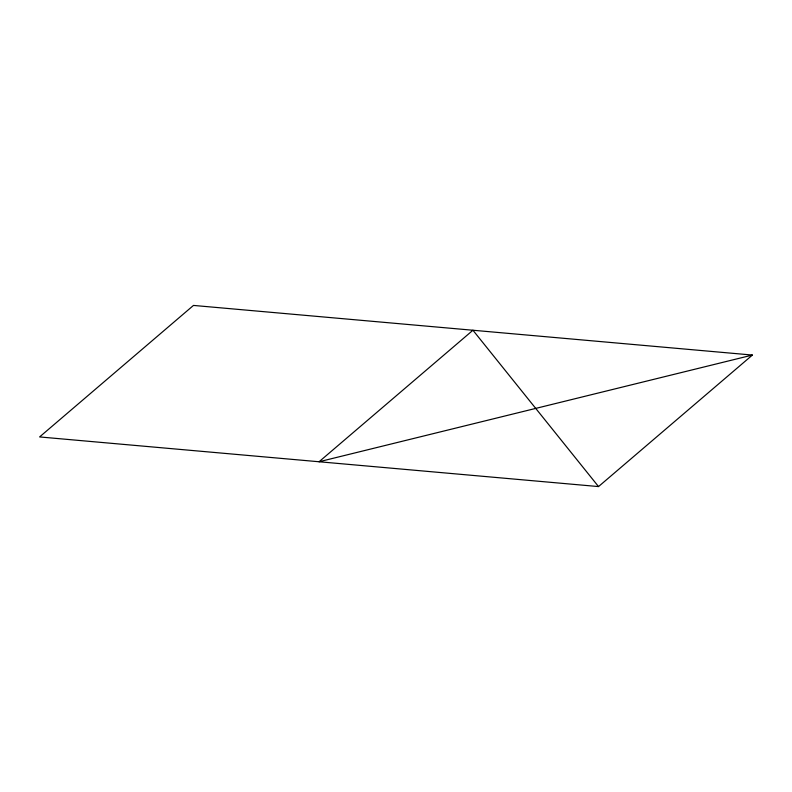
<?xml version="1.0" encoding="UTF-8"?>
<svg xmlns="http://www.w3.org/2000/svg" width="792" height="792" viewBox="0 0 792 792"><rect width="100%" height="100%" fill="white"/><g stroke="black" fill="none" stroke-linecap="round" stroke-linejoin="round"><path stroke-width="1.19" d="M598.524 486.575L752.4 355.063L193.476 305.425L39.6 436.937L598.524 486.575L472.943 330.244L319.057 461.756L752.4 355.063"/></g></svg>
